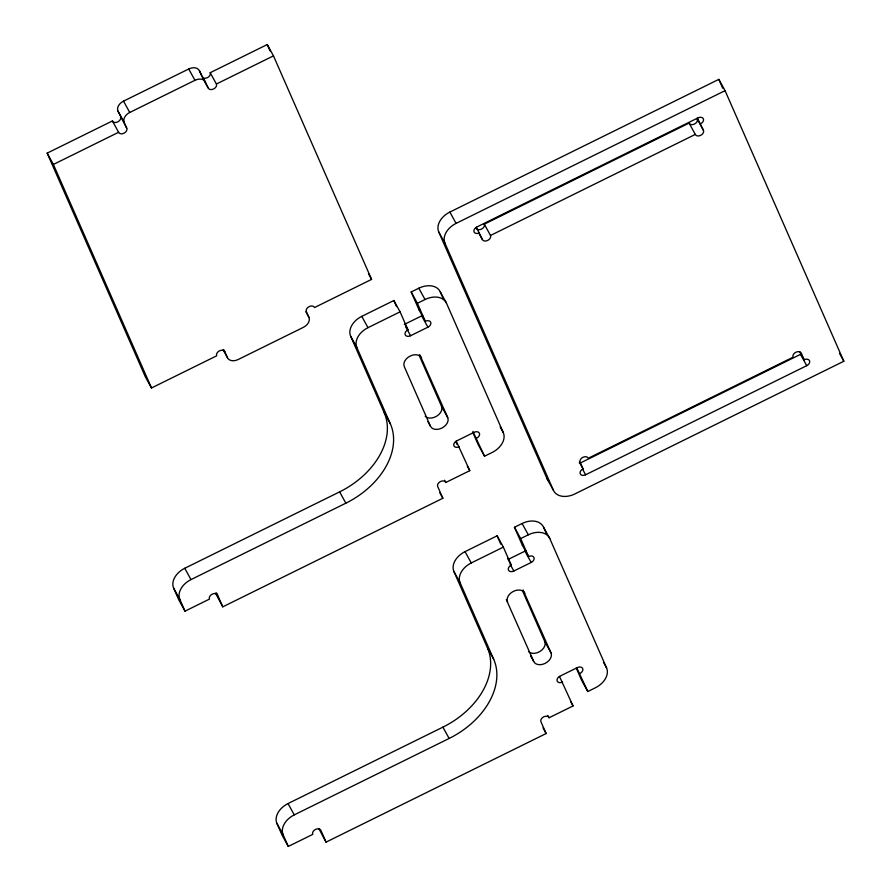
<?xml version="1.0" encoding="UTF-8"?>
<svg xmlns="http://www.w3.org/2000/svg" width="891" height="891" viewBox="0 0 891 891"><rect width="100%" height="100%" fill="white"/><g stroke="black" fill="none" stroke-linecap="round" stroke-linejoin="round"><path stroke-width="1.34" d="M273.47 55.866L371.58 279.384L314.523 307.54A4.544 3.208 -28.8 0 0 309.155 306.604A4.544 3.208 -28.8 0 0 306.37 311.56L308.954 317.441A9.099 6.415 -28.8 0 1 303.385 327.342L238.175 359.519A9.099 6.415 -28.8 0 1 227.439 357.659L224.855 351.778A4.544 3.208 -28.8 0 0 219.498 350.842A4.544 3.208 -28.8 0 0 216.713 355.799L151.503 387.975L53.393 164.456L118.603 132.28A4.544 3.208 -28.8 0 0 123.972 133.204A4.544 3.208 -28.8 0 0 126.756 128.259L117.946 111.063A9.099 6.415 -28.8 0 1 123.515 101.151L188.725 68.986A9.099 6.415 -28.8 0 1 199.461 70.846L208.26 88.042A4.544 3.208 -28.8 0 0 213.628 88.966A4.544 3.208 -28.8 0 0 216.413 84.021L273.47 55.866L267.255 44.55L210.198 72.706A4.544 3.208 -28.8 0 1 207.414 77.651A4.544 3.208 -28.8 0 1 202.045 76.726M151.503 387.975L145.278 376.659L47.167 153.141L112.377 120.964A4.544 3.208 -28.8 0 0 117.746 121.889A4.544 3.208 -28.8 0 0 120.53 116.944M126.756 128.259L124.172 122.379A9.099 6.415 -28.8 0 1 129.741 112.466L194.951 80.301A9.099 6.415 -28.8 0 1 205.676 82.161M449.855 212.069L718.848 79.355L725.062 90.659L843.833 361.245L574.84 493.959A18.199 12.819 -28.8 0 1 553.378 490.239L547.152 478.924L438.717 231.872A18.199 12.819 -28.8 0 1 449.855 212.069L456.081 223.385A18.199 12.819 -28.8 0 0 444.943 243.187L553.378 490.239M456.081 223.385L725.062 90.659M476.139 228.174A4.544 3.208 -28.8 0 0 481.508 229.098A4.544 3.208 -28.8 0 0 484.292 224.153L689.088 123.103A4.544 3.208 -28.8 0 0 694.457 124.038A4.544 3.208 -28.8 0 0 697.241 119.082L703.456 130.398A4.544 3.208 -28.8 0 1 700.671 135.343A4.544 3.208 -28.8 0 1 695.303 134.418L490.507 235.469A4.544 3.208 -28.8 0 1 487.722 240.414A4.544 3.208 -28.8 0 1 482.365 239.49L478.623 232.696M456.192 441.101L469.791 470.66L445.845 482.465A4.544 3.208 -28.8 0 0 440.477 481.541A4.544 3.208 -28.8 0 0 437.693 486.486L442.86 498.258L222.772 606.838L217.616 595.077A4.544 3.208 -28.8 0 0 212.247 594.152A4.544 3.208 -28.8 0 0 209.463 599.097L185.005 611.17L179.848 599.398A18.199 12.819 -28.8 0 1 190.986 579.596L345.853 503.181A72.784 51.288 -28.8 0 0 390.414 423.949L384.188 412.633L350.631 336.163A18.199 12.819 -28.8 0 1 361.768 316.361L393.855 300.523L400.081 311.839L407.989 329.848A4.544 3.208 -28.8 0 0 405.205 334.804A4.544 3.208 -28.8 0 0 410.573 335.729L427.892 327.186A4.544 3.208 -28.8 0 0 430.676 322.241A4.544 3.208 -28.8 0 0 425.308 321.306L419.082 309.99L411.185 291.981L418.826 288.205A18.199 12.819 -28.8 0 1 440.288 291.925L446.502 303.241L503.304 432.647A18.199 12.819 -28.8 0 1 492.166 452.461L484.526 456.225L478.311 444.91L473.032 432.903M390.414 423.949L356.845 347.479A18.199 12.819 -28.8 0 1 367.983 327.676L400.081 311.839M425.308 321.306L417.4 303.296L425.04 299.521A18.199 12.819 -28.8 0 1 446.502 303.241M404.347 324.424L421.666 315.871A4.544 3.208 -28.8 0 0 422.679 315.258M185.005 611.17L178.79 599.855L173.622 588.082A18.199 12.819 -28.8 0 1 184.76 568.28L339.638 491.865A72.784 51.288 -28.8 0 0 384.188 412.633M579.417 463.454L800.508 354.362A4.544 3.208 -28.8 0 0 801.521 353.749M804.15 359.797L801.243 353.181A4.544 3.208 -28.8 0 0 795.875 352.257A4.544 3.208 -28.8 0 0 793.09 357.202L588.294 458.252A4.544 3.208 -28.8 0 0 582.926 457.317A4.544 3.208 -28.8 0 0 580.141 462.273L583.048 468.889A4.544 3.208 -28.8 0 0 580.264 473.845A4.544 3.208 -28.8 0 0 585.632 474.769L806.734 365.678A4.544 3.208 -28.8 0 0 809.518 360.732A4.544 3.208 -28.8 0 0 804.15 359.797L799.795 351.878M559.459 676.392L573.058 705.939L549.112 717.756A4.544 3.208 -28.8 0 0 543.744 716.821A4.544 3.208 -28.8 0 0 540.96 721.777L546.127 733.538L326.05 842.129L320.883 830.367A4.544 3.208 -28.8 0 0 315.514 829.432A4.544 3.208 -28.8 0 0 312.73 834.388L288.283 846.45L283.115 834.689A18.199 12.819 -28.8 0 1 294.253 814.875L449.131 738.461A72.784 51.288 -28.8 0 0 493.681 659.229L487.466 647.924L453.898 571.454A18.199 12.819 -28.8 0 1 465.035 551.64L497.133 535.803L503.348 547.119L511.256 565.139A4.544 3.208 -28.8 0 0 508.471 570.084A4.544 3.208 -28.8 0 0 513.84 571.02L531.159 562.477A4.544 3.208 -28.8 0 0 533.943 557.521A4.544 3.208 -28.8 0 0 528.575 556.585L522.36 545.281L514.452 527.26L522.093 523.496A18.199 12.819 -28.8 0 1 543.555 527.216L549.78 538.532L606.582 667.938A18.199 12.819 -28.8 0 1 595.444 687.741L587.804 691.516L581.578 680.201L576.31 668.183M493.681 659.229L460.112 582.77A18.199 12.819 -28.8 0 1 471.261 562.956L503.348 547.119M528.575 556.585L520.667 538.576L528.318 534.812A18.199 12.819 -28.8 0 1 549.78 538.532M508.861 559.091L524.944 551.161A4.544 3.208 -28.8 0 0 525.946 550.538M288.283 846.45L282.057 835.134L276.901 823.373A18.199 12.819 -28.8 0 1 288.038 803.559L442.905 727.145A72.784 51.288 -28.8 0 0 487.466 647.924M839.478 353.326L843.833 361.245M697.441 118.124L703.456 130.398M689.088 123.103L695.303 134.418M800.508 354.362L806.734 365.678M484.292 224.153L490.507 235.469M476.351 227.216L482.365 239.49M579.317 462.095L583.048 468.889M582.525 469.111L585.632 474.769M438.717 231.872L444.943 243.187M500.196 426.989L503.304 432.647M418.826 288.205L425.04 299.521M411.185 291.981L417.4 303.296M421.666 315.871L427.892 327.186M603.474 662.28L606.582 667.938M472.887 431.422L484.526 456.225M522.093 523.496L528.318 534.812M404.87 324.19L407.989 329.848M405.594 326.685L410.573 335.729M419.728 354.629L447.728 417.578A9.667 6.816 -28.8 0 1 441.813 428.103A9.667 6.816 -28.8 0 1 430.409 426.132L427.925 421.599M514.452 527.26L520.667 538.576M524.944 551.161L531.159 562.477M419.26 355.576L441.513 406.263L447.728 417.578M368.473 273.726L371.58 279.384M467.296 466.127L469.791 470.66M576.778 667.838L587.804 691.516M507.525 558.345L511.256 565.139M510.109 564.226L513.84 571.02M522.995 589.92L551.006 652.869A9.667 6.816 -28.8 0 1 545.092 663.394A9.667 6.816 -28.8 0 1 533.687 661.412L530.568 655.754M522.538 590.867L544.78 641.553L551.006 652.869M361.768 316.361L367.983 327.676M570.574 701.417L573.058 705.939M444.598 480.204L445.845 482.465M506.3 599.598L533.687 661.412M210.198 72.706L216.413 84.021M439.742 492.6L442.86 498.258M350.631 336.163L356.845 347.479M465.035 551.64L471.261 562.956M202.669 77.851L208.26 88.042M547.876 715.495L549.112 717.756M188.725 68.986L194.951 80.301M543.02 727.88L546.127 733.538M453.898 571.454L460.112 582.77M305.847 311.783L308.954 317.441M339.638 491.865L345.853 503.181M123.515 101.151L129.741 112.466M117.946 111.063L124.172 122.379M112.377 120.964L118.603 132.28M442.905 727.145L449.131 738.461M223.619 349.517L224.855 351.778M223.084 349.74L227.439 357.659M47.167 153.141L53.393 164.456M216.368 592.816L217.616 595.077M222.772 606.838L215.522 593.172M184.76 568.28L190.986 579.596M326.05 842.129L318.8 828.463M173.622 588.082L179.848 599.398M288.038 803.559L294.253 814.875M276.901 823.373L283.115 834.689M718.848 79.355L722.746 88.242M440.288 291.925L443.629 299.543M543.555 527.216L546.339 533.553M393.855 300.523L396.495 306.526M455.836 441.736L456.938 444.253M497.133 535.803L500.82 544.212M267.255 44.55L270.04 50.898M430.409 426.132L404.269 366.569A9.667 6.816 -28.8 0 1 410.183 356.044A9.667 6.816 -28.8 0 1 421.588 358.026M199.461 70.846L201.522 75.546M459.299 446.759A4.544 3.208 -28.8 0 1 453.931 445.834A4.544 3.208 -28.8 0 1 456.715 440.878L474.034 432.335A4.544 3.208 -28.8 0 1 479.403 433.26A4.544 3.208 -28.8 0 1 476.618 438.216M419.082 309.99A4.544 3.208 -28.8 0 1 420.184 309.567M441.513 406.263A9.667 6.816 -28.8 0 1 436.701 416.175A9.667 6.816 -28.8 0 1 425.196 416.286M479.458 232.874A4.544 3.208 -28.8 0 1 474.09 231.938A4.544 3.208 -28.8 0 1 476.874 226.982L697.976 117.902A4.544 3.208 -28.8 0 1 703.344 118.826A4.544 3.208 -28.8 0 1 700.56 123.782M549.045 481.697A18.199 12.819 -28.8 0 1 547.152 478.924M562.566 682.049A4.544 3.208 -28.8 0 1 557.209 681.114A4.544 3.208 -28.8 0 1 559.994 676.158L577.312 667.615A4.544 3.208 -28.8 0 1 582.681 668.551A4.544 3.208 -28.8 0 1 579.896 673.496M522.36 545.281A4.544 3.208 -28.8 0 1 523.462 544.858M507.547 601.859A9.667 6.816 -28.8 0 1 513.461 591.334A9.667 6.816 -28.8 0 1 524.866 593.306M544.78 641.553A9.667 6.816 -28.8 0 1 539.968 651.466A9.667 6.816 -28.8 0 1 528.463 651.566"/></g></svg>
